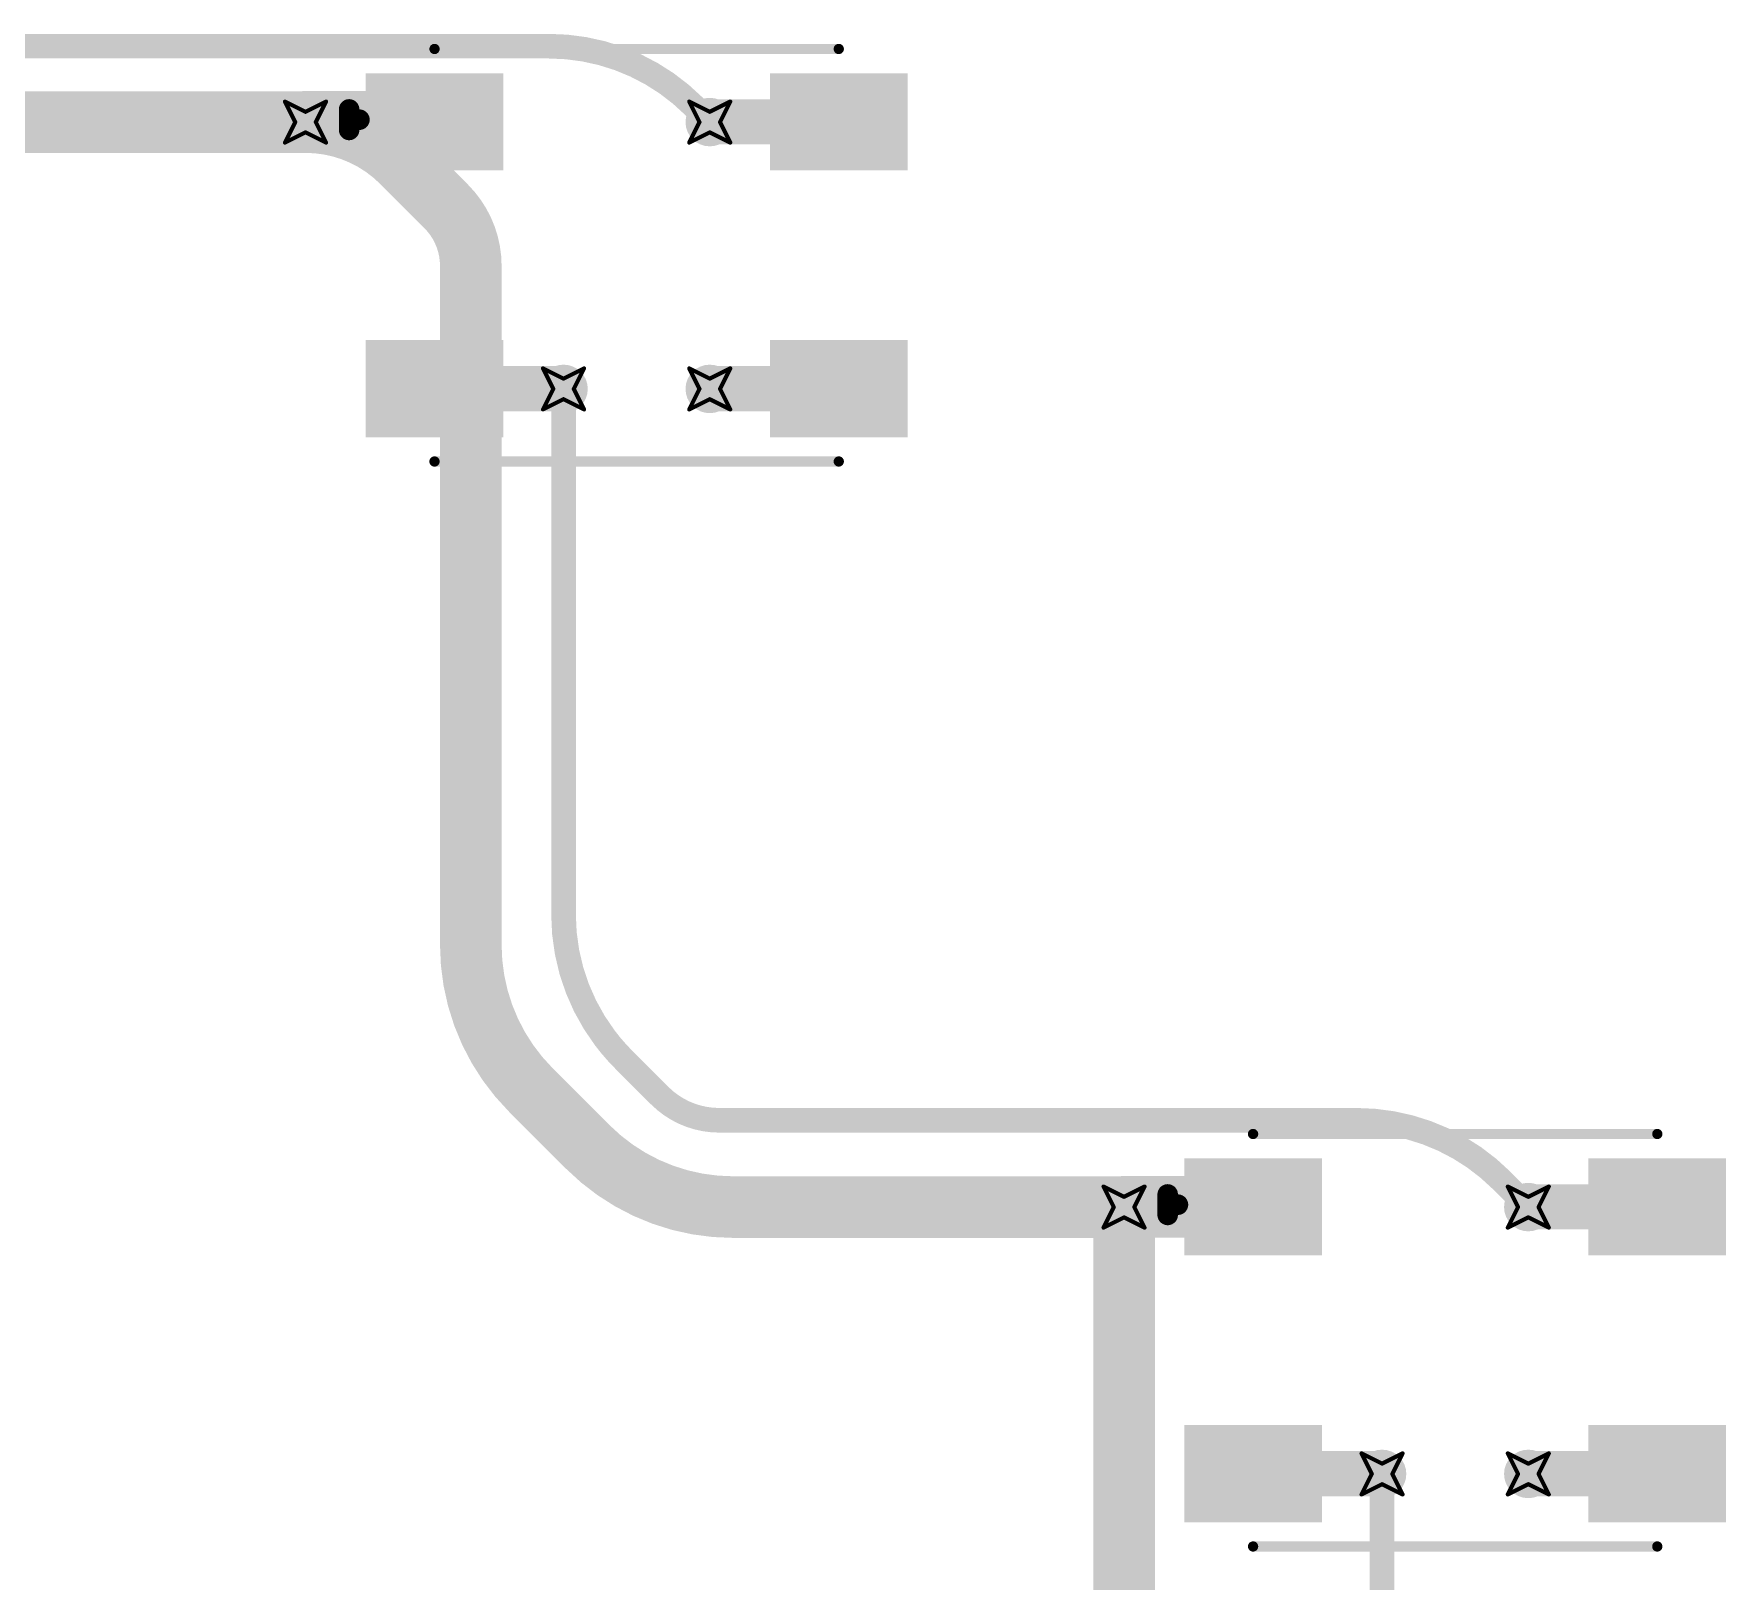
# Model space of a CAD drawing. Header units: inches. Extents: x -11 to 1110, y -7 to 455.
# Drawn here: x 612.3 to 633.23, y 199.05 to 218.19 of the extents above; entities that cross this region are included whole.
import ezdxf

# ---------------------------------------------------------------- set-up
doc = ezdxf.new("R2010")
doc.units = ezdxf.units.IN
for name, color, linetype in [('Bottom Layer', 5, 'Continuous'), ('Drill Drawing', 1, 'Continuous'), ('Top Layer', 1, 'Continuous'), ('Top Overlay', 2, 'Continuous'), ('Top Paste', 8, 'Continuous'), ('Top Solder', 216, 'Continuous'), ('Via Holes', 16, 'Continuous')]:
    doc.layers.add(name, color=color, linetype=linetype)

# ---------------------------------------------------------------- blocks, each defined once
blk = doc.blocks.new('WS2812B_B_W_61')
at = {"layer": 'Top Layer'}
for points in [[(-3.24999985, 2.15000078), (-1.75000031, 2.15000078), (-1.75000031, 1.15000278), (-3.24999985, 1.15000278)], [(3.24999985, 1.15000278), (1.75000031, 1.15000278), (1.75000031, 2.15000078), (3.24999985, 2.15000078)], [(-3.24999985, -1.15000024), (-1.75000031, -1.15000024), (-1.75000031, -2.14999824), (-3.24999985, -2.14999824)], [(1.75000031, -1.15000024), (3.24999985, -1.15000024), (3.24999985, -2.14999824), (1.75000031, -2.14999824)]]:
    blk.add_hatch(color=1, dxfattribs=at).paths.add_polyline_path(points)
at = {"layer": 'Top Paste'}
for points in [[(-3.24999985, 2.15000078), (-1.75000031, 2.15000078), (-1.75000031, 1.15000278), (-3.24999985, 1.15000278)], [(3.24999985, 1.15000278), (1.75000031, 1.15000278), (1.75000031, 2.15000078), (3.24999985, 2.15000078)], [(-3.24999985, -1.15000024), (-1.75000031, -1.15000024), (-1.75000031, -2.14999824), (-3.24999985, -2.14999824)], [(1.75000031, -1.15000024), (3.24999985, -1.15000024), (3.24999985, -2.14999824), (1.75000031, -2.14999824)]]:
    blk.add_hatch(color=8, dxfattribs=at).paths.add_polyline_path(points)
at = {"layer": 'Top Solder'}
for points in [[(-3.35159985, 2.25160078), (-1.64840031, 2.25160078), (-1.64840031, 1.04840278), (-3.35159985, 1.04840278)], [(3.35159985, 1.04840278), (1.64840031, 1.04840278), (1.64840031, 2.25160078), (3.35159985, 2.25160078)], [(-3.35159985, -1.04840024), (-1.64840031, -1.04840024), (-1.64840031, -2.25159824), (-3.35159985, -2.25159824)], [(1.64840031, -1.04840024), (3.35159985, -1.04840024), (3.35159985, -2.25159824), (1.64840031, -2.25159824)]]:
    blk.add_hatch(color=216, dxfattribs=at).paths.add_polyline_path(points)
at = {"layer": 'Top Overlay'}
for points in [[(-2.50000008, 2.55080008, 0.127, 0.127, 0), (2.50000008, 2.55080008, 0.127, 0.127, 0)], [(-3.556, 1.8034, 0.254, 0.254, 0), (-3.429, 1.6764, 0.254, 0.254, 0)], [(-3.556, 1.5494, 0.254, 0.254, 0), (-3.556, 1.8034, 0.254, 0.254, 0)], [(-3.556, 1.5494, 0.254, 0.254, 0), (-3.429, 1.6764, 0.254, 0.254, 0)], [(-2.50000008, -2.55079754, 0.127, 0.127, 0), (2.50000008, -2.55079754, 0.127, 0.127, 0)]]:
    blk.add_lwpolyline(points, format="xyseb", dxfattribs=at)
for points in [[(-2.53175008, 2.55080008, 0.0635, 0.0635, 1), (-2.46825008, 2.55080008, 0.0635, 0.0635, 1)], [(2.46825008, 2.55080008, 0.0635, 0.0635, 1), (2.53175008, 2.55080008, 0.0635, 0.0635, 1)], [(-3.619499999999999, 1.8034, 0.127, 0.127, 1), (-3.4925, 1.8034, 0.127, 0.127, 1)], [(-3.619499999999999, 1.8034, 0.127, 0.127, 1), (-3.4925, 1.8034, 0.127, 0.127, 1)], [(-3.619499999999999, 1.5494, 0.127, 0.127, 1), (-3.4925, 1.5494, 0.127, 0.127, 1)], [(-3.619499999999999, 1.5494, 0.127, 0.127, 1), (-3.4925, 1.5494, 0.127, 0.127, 1)], [(-3.4925, 1.6764, 0.127, 0.127, 1), (-3.3655, 1.6764, 0.127, 0.127, 1)], [(-3.4925, 1.6764, 0.127, 0.127, 1), (-3.3655, 1.6764, 0.127, 0.127, 1)], [(-2.53175008, -2.55079754, 0.0635, 0.0635, 1), (-2.46825008, -2.55079754, 0.0635, 0.0635, 1)], [(2.46825008, -2.55079754, 0.0635, 0.0635, 1), (2.53175008, -2.55079754, 0.0635, 0.0635, 1)]]:
    blk.add_lwpolyline(points, format="xyseb", close=True, dxfattribs=at)
blk = doc.blocks.new('WS2812B_B_W_70')
at = {"layer": 'Top Layer'}
for points in [[(-3.24999985, 2.15000078), (-1.75000031, 2.15000078), (-1.75000031, 1.15000278), (-3.24999985, 1.15000278)], [(3.24999985, 1.15000278), (1.75000031, 1.15000278), (1.75000031, 2.15000078), (3.24999985, 2.15000078)], [(-3.24999985, -1.15000024), (-1.75000031, -1.15000024), (-1.75000031, -2.14999824), (-3.24999985, -2.14999824)], [(1.75000031, -1.15000024), (3.24999985, -1.15000024), (3.24999985, -2.14999824), (1.75000031, -2.14999824)]]:
    blk.add_hatch(color=1, dxfattribs=at).paths.add_polyline_path(points)
at = {"layer": 'Top Paste'}
for points in [[(-3.24999985, 2.15000078), (-1.75000031, 2.15000078), (-1.75000031, 1.15000278), (-3.24999985, 1.15000278)], [(3.24999985, 1.15000278), (1.75000031, 1.15000278), (1.75000031, 2.15000078), (3.24999985, 2.15000078)], [(-3.24999985, -1.15000024), (-1.75000031, -1.15000024), (-1.75000031, -2.14999824), (-3.24999985, -2.14999824)], [(1.75000031, -1.15000024), (3.24999985, -1.15000024), (3.24999985, -2.14999824), (1.75000031, -2.14999824)]]:
    blk.add_hatch(color=8, dxfattribs=at).paths.add_polyline_path(points)
at = {"layer": 'Top Solder'}
for points in [[(-3.35159985, 2.25160078), (-1.64840031, 2.25160078), (-1.64840031, 1.04840278), (-3.35159985, 1.04840278)], [(3.35159985, 1.04840278), (1.64840031, 1.04840278), (1.64840031, 2.25160078), (3.35159985, 2.25160078)], [(-3.35159985, -1.04840024), (-1.64840031, -1.04840024), (-1.64840031, -2.25159824), (-3.35159985, -2.25159824)], [(1.64840031, -1.04840024), (3.35159985, -1.04840024), (3.35159985, -2.25159824), (1.64840031, -2.25159824)]]:
    blk.add_hatch(color=216, dxfattribs=at).paths.add_polyline_path(points)
at = {"layer": 'Top Overlay'}
for points in [[(-2.50000008, 2.55080008, 0.127, 0.127, 0), (2.50000008, 2.55080008, 0.127, 0.127, 0)], [(-3.556, 1.8034, 0.254, 0.254, 0), (-3.429, 1.6764, 0.254, 0.254, 0)], [(-3.556, 1.5494, 0.254, 0.254, 0), (-3.556, 1.8034, 0.254, 0.254, 0)], [(-3.556, 1.5494, 0.254, 0.254, 0), (-3.429, 1.6764, 0.254, 0.254, 0)], [(-2.50000008, -2.55079754, 0.127, 0.127, 0), (2.50000008, -2.55079754, 0.127, 0.127, 0)]]:
    blk.add_lwpolyline(points, format="xyseb", dxfattribs=at)
for points in [[(-2.53175008, 2.55080008, 0.0635, 0.0635, 1), (-2.46825008, 2.55080008, 0.0635, 0.0635, 1)], [(2.46825008, 2.55080008, 0.0635, 0.0635, 1), (2.53175008, 2.55080008, 0.0635, 0.0635, 1)], [(-3.619499999999999, 1.8034, 0.127, 0.127, 1), (-3.4925, 1.8034, 0.127, 0.127, 1)], [(-3.619499999999999, 1.8034, 0.127, 0.127, 1), (-3.4925, 1.8034, 0.127, 0.127, 1)], [(-3.619499999999999, 1.5494, 0.127, 0.127, 1), (-3.4925, 1.5494, 0.127, 0.127, 1)], [(-3.619499999999999, 1.5494, 0.127, 0.127, 1), (-3.4925, 1.5494, 0.127, 0.127, 1)], [(-3.4925, 1.6764, 0.127, 0.127, 1), (-3.3655, 1.6764, 0.127, 0.127, 1)], [(-3.4925, 1.6764, 0.127, 0.127, 1), (-3.3655, 1.6764, 0.127, 0.127, 1)], [(-2.53175008, -2.55079754, 0.0635, 0.0635, 1), (-2.46825008, -2.55079754, 0.0635, 0.0635, 1)], [(2.46825008, -2.55079754, 0.0635, 0.0635, 1), (2.53175008, -2.55079754, 0.0635, 0.0635, 1)]]:
    blk.add_lwpolyline(points, format="xyseb", close=True, dxfattribs=at)

msp = doc.modelspace()

# ---------------------------------------------------------------- hatches: boundary and pattern name
at = {"layer": 'Bottom Layer'}
h = msp.add_hatch(color=5, dxfattribs=at)
edge = h.paths.add_edge_path()
edge.add_arc((615.65819718, 217.09472456), 0.2999994, 0, 360)
h = msp.add_hatch(color=5, dxfattribs=at)
edge = h.paths.add_edge_path()
edge.add_arc((620.6581973399999, 217.09472456), 0.2999994, 0, 360)
h = msp.add_hatch(color=5, dxfattribs=at)
edge = h.paths.add_edge_path()
edge.add_arc((618.84945826, 213.79472354), 0.2999994, 0, 360)
h = msp.add_hatch(color=5, dxfattribs=at)
edge = h.paths.add_edge_path()
edge.add_arc((620.6581973399999, 213.79472354), 0.2999994, 0, 360)
h = msp.add_hatch(color=5, dxfattribs=at)
edge = h.paths.add_edge_path()
edge.add_arc((625.78251272, 203.67595536), 0.2999994, 0, 360)
h = msp.add_hatch(color=5, dxfattribs=at)
edge = h.paths.add_edge_path()
edge.add_arc((630.78251288, 203.67595536), 0.2999994, 0, 360)
h = msp.add_hatch(color=5, dxfattribs=at)
edge = h.paths.add_edge_path()
edge.add_arc((628.9737738, 200.37595434), 0.2999994, 0, 360)
h = msp.add_hatch(color=5, dxfattribs=at)
edge = h.paths.add_edge_path()
edge.add_arc((630.78251288, 200.37595434), 0.2999994, 0, 360)
at = {"layer": 'Top Layer'}
h = msp.add_hatch(color=1, dxfattribs=at)
edge = h.paths.add_edge_path()
edge.add_arc((615.65819718, 217.09472456), 0.2999994, 0, 360)
h = msp.add_hatch(color=1, dxfattribs=at)
edge = h.paths.add_edge_path()
edge.add_arc((620.6581973399999, 217.09472456), 0.2999994, 0, 360)
h = msp.add_hatch(color=1, dxfattribs=at)
edge = h.paths.add_edge_path()
edge.add_arc((618.84945826, 213.79472354), 0.2999994, 0, 360)
h = msp.add_hatch(color=1, dxfattribs=at)
edge = h.paths.add_edge_path()
edge.add_arc((620.6581973399999, 213.79472354), 0.2999994, 0, 360)
h = msp.add_hatch(color=1, dxfattribs=at)
edge = h.paths.add_edge_path()
edge.add_arc((625.78251272, 203.67595536), 0.2999994, 0, 360)
h = msp.add_hatch(color=1, dxfattribs=at)
edge = h.paths.add_edge_path()
edge.add_arc((630.78251288, 203.67595536), 0.2999994, 0, 360)
h = msp.add_hatch(color=1, dxfattribs=at)
edge = h.paths.add_edge_path()
edge.add_arc((628.9737738, 200.37595434), 0.2999994, 0, 360)
h = msp.add_hatch(color=1, dxfattribs=at)
edge = h.paths.add_edge_path()
edge.add_arc((630.78251288, 200.37595434), 0.2999994, 0, 360)
at = {"layer": 'Via Holes'}
h = msp.add_hatch(color=7, dxfattribs=at)
edge = h.paths.add_edge_path()
edge.add_arc((615.65819718, 217.09472456), 0.1499997, 0, 360)
h = msp.add_hatch(color=7, dxfattribs=at)
edge = h.paths.add_edge_path()
edge.add_arc((620.6581973399999, 217.09472456), 0.1499997, 0, 360)
h = msp.add_hatch(color=7, dxfattribs=at)
edge = h.paths.add_edge_path()
edge.add_arc((618.84945826, 213.79472354), 0.1499997, 0, 360)
h = msp.add_hatch(color=7, dxfattribs=at)
edge = h.paths.add_edge_path()
edge.add_arc((620.6581973399999, 213.79472354), 0.1499997, 0, 360)
h = msp.add_hatch(color=7, dxfattribs=at)
edge = h.paths.add_edge_path()
edge.add_arc((625.78251272, 203.67595536), 0.1499997, 0, 360)
h = msp.add_hatch(color=7, dxfattribs=at)
edge = h.paths.add_edge_path()
edge.add_arc((630.78251288, 203.67595536), 0.1499997, 0, 360)
h = msp.add_hatch(color=7, dxfattribs=at)
edge = h.paths.add_edge_path()
edge.add_arc((628.9737738, 200.37595434), 0.1499997, 0, 360)
h = msp.add_hatch(color=7, dxfattribs=at)
edge = h.paths.add_edge_path()
edge.add_arc((630.78251288, 200.37595434), 0.1499997, 0, 360)

# ---------------------------------------------------------------- linework, layer by layer
at = {"layer": 'Bottom Layer'}
for points in [[(608.56656798, 218.0336, 0.3048, 0.3048, 0), (618.66721834, 218.0336, 0.3048, 0.3048, 0)], [(618.66721834, 218.0336, 0.3048, 0.3048, -0.198912367379658), (620.46327012, 217.28965178, 0.3048, 0.3048, 0)], [(608.6699789999999, 217.09472456, 0.7619999999999999, 0.7619999999999999, 0), (615.65819718, 217.09472456, 0.7619999999999999, 0.7619999999999999, 0)], [(615.65819718, 217.09472456, 0.7619999999999999, 0.7619999999999999, -0.198912367379658), (616.8485249999999, 216.601675, 0.7619999999999999, 0.7619999999999999, 0)], [(620.46327012, 217.28965178, 0.3048, 0.3048, 0), (620.6581973399999, 217.09472456, 0.3048, 0.3048, 0)], [(616.8485249999999, 216.601675, 0.7619999999999999, 0.7619999999999999, 0), (617.3978, 216.0524, 0.7619999999999999, 0.7619999999999999, 0)], [(617.3978, 216.0524, 0.7619999999999999, 0.7619999999999999, -0.198912367379658), (617.7026, 215.31654676, 0.7619999999999999, 0.7619999999999999, 0)], [(617.7026, 206.91910356, 0.7619999999999999, 0.7619999999999999, 0), (617.7026, 215.31654676, 0.7619999999999999, 0.7619999999999999, 0)], [(618.84945826, 207.2962453, 0.3048, 0.3048, 0), (618.84945826, 213.79472354, 0.3048, 0.3048, 0)], [(619.3608034399999, 205.76779522, 0.3048, 0.3048, -0.1628400940654015), (618.84945826, 207.2962453, 0.3048, 0.3048, 0)], [(618.44654822, 205.12305178, 0.7619999999999999, 0.7619999999999999, -0.198912367379658), (617.7026, 206.91910356, 0.7619999999999999, 0.7619999999999999, 0)], [(619.59340648, 205.50019352, 0.3048, 0.3048, -0.03494051818283973), (619.3608034399999, 205.76779522, 0.3048, 0.3048, 0)], [(619.59340648, 205.50019352, 0.3048, 0.3048, 0), (620.0394, 205.0542, 0.3048, 0.3048, 0)], [(618.44654822, 205.12305178, 0.7619999999999999, 0.7619999999999999, 0), (619.1496964199999, 204.41990358, 0.7619999999999999, 0.7619999999999999, 0)], [(620.77525324, 204.7494, 0.3048, 0.3048, -0.198912367379658), (620.0394, 205.0542, 0.3048, 0.3048, 0)], [(620.9457482, 203.67595536, 0.7619999999999999, 0.7619999999999999, -0.198912367379658), (619.1496964199999, 204.41990358, 0.7619999999999999, 0.7619999999999999, 0)], [(620.77525324, 204.7494, 0.3048, 0.3048, 0), (628.65696468, 204.7494, 0.3048, 0.3048, 0)], [(628.65696468, 204.7494, 0.3048, 0.3048, -0.198912367379658), (630.45301646, 204.00545178, 0.3048, 0.3048, 0)], [(630.45301646, 204.00545178, 0.3048, 0.3048, 0), (630.78251288, 203.67595536, 0.3048, 0.3048, 0)], [(620.9457482, 203.67595536, 0.7619999999999999, 0.7619999999999999, 0), (625.78251272, 203.67595536, 0.7619999999999999, 0.7619999999999999, 0)], [(625.78251272, 194.14019084, 0.7619999999999999, 0.7619999999999999, 0), (625.78251272, 203.67595536, 0.7619999999999999, 0.7619999999999999, 0)], [(628.9737738, 193.87847178, 0.3048, 0.3048, 0), (628.9737738, 200.37595434, 0.3048, 0.3048, 0)]]:
    msp.add_lwpolyline(points, format="xyseb", dxfattribs=at)
for points in [[(618.59101834, 218.0336, 0.1524, 0.1524, 1), (618.74341834, 218.0336, 0.1524, 0.1524, 1)], [(618.59101834, 218.0336, 0.1524, 0.1524, 1), (618.74341834, 218.0336, 0.1524, 0.1524, 1)], [(615.46769718, 217.09472456, 0.3809999999999999, 0.3809999999999999, 1), (615.8486971799999, 217.09472456, 0.3809999999999999, 0.3809999999999999, 1)], [(615.46769718, 217.09472456, 0.3809999999999999, 0.3809999999999999, 1), (615.8486971799999, 217.09472456, 0.3809999999999999, 0.3809999999999999, 1)], [(620.38707012, 217.28965178, 0.1524, 0.1524, 1), (620.53947012, 217.28965178, 0.1524, 0.1524, 1)], [(620.38707012, 217.28965178, 0.1524, 0.1524, 1), (620.53947012, 217.28965178, 0.1524, 0.1524, 1)], [(620.5819973399999, 217.09472456, 0.1524, 0.1524, 1), (620.73439734, 217.09472456, 0.1524, 0.1524, 1)], [(616.658025, 216.601675, 0.3809999999999999, 0.3809999999999999, 1), (617.0390249999999, 216.601675, 0.3809999999999999, 0.3809999999999999, 1)], [(616.658025, 216.601675, 0.3809999999999999, 0.3809999999999999, 1), (617.0390249999999, 216.601675, 0.3809999999999999, 0.3809999999999999, 1)], [(617.2072999999999, 216.0524, 0.3809999999999999, 0.3809999999999999, 1), (617.5882999999999, 216.0524, 0.3809999999999999, 0.3809999999999999, 1)], [(617.2072999999999, 216.0524, 0.3809999999999999, 0.3809999999999999, 1), (617.5882999999999, 216.0524, 0.3809999999999999, 0.3809999999999999, 1)], [(617.5120999999999, 215.31654676, 0.3809999999999999, 0.3809999999999999, 1), (617.8931, 215.31654676, 0.3809999999999999, 0.3809999999999999, 1)], [(617.5120999999999, 215.31654676, 0.3809999999999999, 0.3809999999999999, 1), (617.8931, 215.31654676, 0.3809999999999999, 0.3809999999999999, 1)], [(618.7732582599999, 213.79472354, 0.1524, 0.1524, 1), (618.92565826, 213.79472354, 0.1524, 0.1524, 1)], [(618.7732582599999, 207.2962453, 0.1524, 0.1524, 1), (618.92565826, 207.2962453, 0.1524, 0.1524, 1)], [(618.7732582599999, 207.2962453, 0.1524, 0.1524, 1), (618.92565826, 207.2962453, 0.1524, 0.1524, 1)], [(617.5120999999999, 206.91910356, 0.3809999999999999, 0.3809999999999999, 1), (617.8931, 206.91910356, 0.3809999999999999, 0.3809999999999999, 1)], [(617.5120999999999, 206.91910356, 0.3809999999999999, 0.3809999999999999, 1), (617.8931, 206.91910356, 0.3809999999999999, 0.3809999999999999, 1)], [(619.28460344, 205.76779522, 0.1524, 0.1524, 1), (619.43700344, 205.76779522, 0.1524, 0.1524, 1)], [(619.28460344, 205.76779522, 0.1524, 0.1524, 1), (619.43700344, 205.76779522, 0.1524, 0.1524, 1)], [(619.51720648, 205.50019352, 0.1524, 0.1524, 1), (619.66960648, 205.50019352, 0.1524, 0.1524, 1)], [(619.51720648, 205.50019352, 0.1524, 0.1524, 1), (619.66960648, 205.50019352, 0.1524, 0.1524, 1)], [(618.25604822, 205.12305178, 0.3809999999999999, 0.3809999999999999, 1), (618.63704822, 205.12305178, 0.3809999999999999, 0.3809999999999999, 1)], [(618.25604822, 205.12305178, 0.3809999999999999, 0.3809999999999999, 1), (618.63704822, 205.12305178, 0.3809999999999999, 0.3809999999999999, 1)], [(619.9632, 205.0542, 0.1524, 0.1524, 1), (620.1156, 205.0542, 0.1524, 0.1524, 1)], [(619.9632, 205.0542, 0.1524, 0.1524, 1), (620.1156, 205.0542, 0.1524, 0.1524, 1)], [(618.95919642, 204.41990358, 0.3809999999999999, 0.3809999999999999, 1), (619.34019642, 204.41990358, 0.3809999999999999, 0.3809999999999999, 1)], [(618.95919642, 204.41990358, 0.3809999999999999, 0.3809999999999999, 1), (619.34019642, 204.41990358, 0.3809999999999999, 0.3809999999999999, 1)], [(620.6990532399999, 204.7494, 0.1524, 0.1524, 1), (620.85145324, 204.7494, 0.1524, 0.1524, 1)], [(620.6990532399999, 204.7494, 0.1524, 0.1524, 1), (620.85145324, 204.7494, 0.1524, 0.1524, 1)], [(628.5807646799999, 204.7494, 0.1524, 0.1524, 1), (628.73316468, 204.7494, 0.1524, 0.1524, 1)], [(628.5807646799999, 204.7494, 0.1524, 0.1524, 1), (628.73316468, 204.7494, 0.1524, 0.1524, 1)], [(630.37681646, 204.00545178, 0.1524, 0.1524, 1), (630.5292164599999, 204.00545178, 0.1524, 0.1524, 1)], [(630.37681646, 204.00545178, 0.1524, 0.1524, 1), (630.5292164599999, 204.00545178, 0.1524, 0.1524, 1)], [(620.7552482, 203.67595536, 0.3809999999999999, 0.3809999999999999, 1), (621.1362482, 203.67595536, 0.3809999999999999, 0.3809999999999999, 1)], [(620.7552482, 203.67595536, 0.3809999999999999, 0.3809999999999999, 1), (621.1362482, 203.67595536, 0.3809999999999999, 0.3809999999999999, 1)], [(625.59201272, 203.67595536, 0.3809999999999999, 0.3809999999999999, 1), (625.9730127199999, 203.67595536, 0.3809999999999999, 0.3809999999999999, 1)], [(625.59201272, 203.67595536, 0.3809999999999999, 0.3809999999999999, 1), (625.9730127199999, 203.67595536, 0.3809999999999999, 0.3809999999999999, 1)], [(630.7063128799999, 203.67595536, 0.1524, 0.1524, 1), (630.85871288, 203.67595536, 0.1524, 0.1524, 1)], [(628.8975738, 200.37595434, 0.1524, 0.1524, 1), (629.0499738, 200.37595434, 0.1524, 0.1524, 1)]]:
    msp.add_lwpolyline(points, format="xyseb", close=True, dxfattribs=at)
at = {"layer": 'Drill Drawing'}
for points in [[(615.40419718, 217.34872456, 0.0508, 0.0508, 0), (615.65819718, 217.22172456, 0.0508, 0.0508, 0)], [(615.40419718, 217.34872456, 0.0508, 0.0508, 0), (615.53119718, 217.09472456, 0.0508, 0.0508, 0)], [(615.65819718, 217.22172456, 0.0508, 0.0508, 0), (615.91219718, 217.34872456, 0.0508, 0.0508, 0)], [(615.78519718, 217.09472456, 0.0508, 0.0508, 0), (615.91219718, 217.34872456, 0.0508, 0.0508, 0)], [(620.40419734, 217.34872456, 0.0508, 0.0508, 0), (620.6581973399999, 217.22172456, 0.0508, 0.0508, 0)], [(620.40419734, 217.34872456, 0.0508, 0.0508, 0), (620.53119734, 217.09472456, 0.0508, 0.0508, 0)], [(620.6581973399999, 217.22172456, 0.0508, 0.0508, 0), (620.91219734, 217.34872456, 0.0508, 0.0508, 0)], [(620.78519734, 217.09472456, 0.0508, 0.0508, 0), (620.91219734, 217.34872456, 0.0508, 0.0508, 0)], [(615.40419718, 216.84072456, 0.0508, 0.0508, 0), (615.53119718, 217.09472456, 0.0508, 0.0508, 0)], [(615.78519718, 217.09472456, 0.0508, 0.0508, 0), (615.91219718, 216.84072456, 0.0508, 0.0508, 0)], [(620.40419734, 216.84072456, 0.0508, 0.0508, 0), (620.53119734, 217.09472456, 0.0508, 0.0508, 0)], [(620.78519734, 217.09472456, 0.0508, 0.0508, 0), (620.91219734, 216.84072456, 0.0508, 0.0508, 0)], [(615.40419718, 216.84072456, 0.0508, 0.0508, 0), (615.65819718, 216.96772456, 0.0508, 0.0508, 0)], [(615.65819718, 216.96772456, 0.0508, 0.0508, 0), (615.91219718, 216.84072456, 0.0508, 0.0508, 0)], [(620.40419734, 216.84072456, 0.0508, 0.0508, 0), (620.6581973399999, 216.96772456, 0.0508, 0.0508, 0)], [(620.6581973399999, 216.96772456, 0.0508, 0.0508, 0), (620.91219734, 216.84072456, 0.0508, 0.0508, 0)], [(618.59545826, 214.04872354, 0.0508, 0.0508, 0), (618.84945826, 213.92172354, 0.0508, 0.0508, 0)], [(618.59545826, 214.04872354, 0.0508, 0.0508, 0), (618.7224582599999, 213.79472354, 0.0508, 0.0508, 0)], [(618.84945826, 213.92172354, 0.0508, 0.0508, 0), (619.10345826, 214.04872354, 0.0508, 0.0508, 0)], [(618.97645826, 213.79472354, 0.0508, 0.0508, 0), (619.10345826, 214.04872354, 0.0508, 0.0508, 0)], [(620.40419734, 214.04872354, 0.0508, 0.0508, 0), (620.6581973399999, 213.92172354, 0.0508, 0.0508, 0)], [(620.40419734, 214.04872354, 0.0508, 0.0508, 0), (620.53119734, 213.79472354, 0.0508, 0.0508, 0)], [(620.6581973399999, 213.92172354, 0.0508, 0.0508, 0), (620.91219734, 214.04872354, 0.0508, 0.0508, 0)], [(620.78519734, 213.79472354, 0.0508, 0.0508, 0), (620.91219734, 214.04872354, 0.0508, 0.0508, 0)], [(618.59545826, 213.54072354, 0.0508, 0.0508, 0), (618.7224582599999, 213.79472354, 0.0508, 0.0508, 0)], [(618.97645826, 213.79472354, 0.0508, 0.0508, 0), (619.10345826, 213.54072354, 0.0508, 0.0508, 0)], [(620.40419734, 213.54072354, 0.0508, 0.0508, 0), (620.53119734, 213.79472354, 0.0508, 0.0508, 0)], [(620.78519734, 213.79472354, 0.0508, 0.0508, 0), (620.91219734, 213.54072354, 0.0508, 0.0508, 0)], [(618.59545826, 213.54072354, 0.0508, 0.0508, 0), (618.84945826, 213.66772354, 0.0508, 0.0508, 0)], [(618.84945826, 213.66772354, 0.0508, 0.0508, 0), (619.10345826, 213.54072354, 0.0508, 0.0508, 0)], [(620.40419734, 213.54072354, 0.0508, 0.0508, 0), (620.6581973399999, 213.66772354, 0.0508, 0.0508, 0)], [(620.6581973399999, 213.66772354, 0.0508, 0.0508, 0), (620.91219734, 213.54072354, 0.0508, 0.0508, 0)], [(625.52851272, 203.92995536, 0.0508, 0.0508, 0), (625.78251272, 203.80295536, 0.0508, 0.0508, 0)], [(625.52851272, 203.92995536, 0.0508, 0.0508, 0), (625.6555127199999, 203.67595536, 0.0508, 0.0508, 0)], [(625.78251272, 203.80295536, 0.0508, 0.0508, 0), (626.0365127199999, 203.92995536, 0.0508, 0.0508, 0)], [(625.90951272, 203.67595536, 0.0508, 0.0508, 0), (626.0365127199999, 203.92995536, 0.0508, 0.0508, 0)], [(630.5285128799999, 203.92995536, 0.0508, 0.0508, 0), (630.78251288, 203.80295536, 0.0508, 0.0508, 0)], [(630.5285128799999, 203.92995536, 0.0508, 0.0508, 0), (630.65551288, 203.67595536, 0.0508, 0.0508, 0)], [(630.78251288, 203.80295536, 0.0508, 0.0508, 0), (631.0365128799999, 203.92995536, 0.0508, 0.0508, 0)], [(630.90951288, 203.67595536, 0.0508, 0.0508, 0), (631.0365128799999, 203.92995536, 0.0508, 0.0508, 0)], [(625.52851272, 203.42195536, 0.0508, 0.0508, 0), (625.6555127199999, 203.67595536, 0.0508, 0.0508, 0)], [(625.90951272, 203.67595536, 0.0508, 0.0508, 0), (626.0365127199999, 203.42195536, 0.0508, 0.0508, 0)], [(630.5285128799999, 203.42195536, 0.0508, 0.0508, 0), (630.65551288, 203.67595536, 0.0508, 0.0508, 0)], [(630.90951288, 203.67595536, 0.0508, 0.0508, 0), (631.0365128799999, 203.42195536, 0.0508, 0.0508, 0)], [(625.52851272, 203.42195536, 0.0508, 0.0508, 0), (625.78251272, 203.54895536, 0.0508, 0.0508, 0)], [(625.78251272, 203.54895536, 0.0508, 0.0508, 0), (626.0365127199999, 203.42195536, 0.0508, 0.0508, 0)], [(630.5285128799999, 203.42195536, 0.0508, 0.0508, 0), (630.78251288, 203.54895536, 0.0508, 0.0508, 0)], [(630.78251288, 203.54895536, 0.0508, 0.0508, 0), (631.0365128799999, 203.42195536, 0.0508, 0.0508, 0)], [(628.7197738, 200.62995434, 0.0508, 0.0508, 0), (628.9737738, 200.50295434, 0.0508, 0.0508, 0)], [(628.7197738, 200.62995434, 0.0508, 0.0508, 0), (628.8467737999999, 200.37595434, 0.0508, 0.0508, 0)], [(628.9737738, 200.50295434, 0.0508, 0.0508, 0), (629.2277737999999, 200.62995434, 0.0508, 0.0508, 0)], [(629.1007738, 200.37595434, 0.0508, 0.0508, 0), (629.2277737999999, 200.62995434, 0.0508, 0.0508, 0)], [(630.5285128799999, 200.62995434, 0.0508, 0.0508, 0), (630.78251288, 200.50295434, 0.0508, 0.0508, 0)], [(630.5285128799999, 200.62995434, 0.0508, 0.0508, 0), (630.65551288, 200.37595434, 0.0508, 0.0508, 0)], [(630.78251288, 200.50295434, 0.0508, 0.0508, 0), (631.0365128799999, 200.62995434, 0.0508, 0.0508, 0)], [(630.90951288, 200.37595434, 0.0508, 0.0508, 0), (631.0365128799999, 200.62995434, 0.0508, 0.0508, 0)], [(628.7197738, 200.12195434, 0.0508, 0.0508, 0), (628.8467737999999, 200.37595434, 0.0508, 0.0508, 0)], [(629.1007738, 200.37595434, 0.0508, 0.0508, 0), (629.2277737999999, 200.12195434, 0.0508, 0.0508, 0)], [(630.5285128799999, 200.12195434, 0.0508, 0.0508, 0), (630.65551288, 200.37595434, 0.0508, 0.0508, 0)], [(630.90951288, 200.37595434, 0.0508, 0.0508, 0), (631.0365128799999, 200.12195434, 0.0508, 0.0508, 0)], [(628.7197738, 200.12195434, 0.0508, 0.0508, 0), (628.9737738, 200.24895434, 0.0508, 0.0508, 0)], [(628.9737738, 200.24895434, 0.0508, 0.0508, 0), (629.2277737999999, 200.12195434, 0.0508, 0.0508, 0)], [(630.5285128799999, 200.12195434, 0.0508, 0.0508, 0), (630.78251288, 200.24895434, 0.0508, 0.0508, 0)], [(630.78251288, 200.24895434, 0.0508, 0.0508, 0), (631.0365128799999, 200.12195434, 0.0508, 0.0508, 0)]]:
    msp.add_lwpolyline(points, format="xyseb", dxfattribs=at)
for points in [[(615.39149718, 217.34872456, 0.0254, 0.0254, 1), (615.41689718, 217.34872456, 0.0254, 0.0254, 1)], [(615.39149718, 217.34872456, 0.0254, 0.0254, 1), (615.41689718, 217.34872456, 0.0254, 0.0254, 1)], [(615.8994971799999, 217.34872456, 0.0254, 0.0254, 1), (615.92489718, 217.34872456, 0.0254, 0.0254, 1)], [(615.8994971799999, 217.34872456, 0.0254, 0.0254, 1), (615.92489718, 217.34872456, 0.0254, 0.0254, 1)], [(620.3914973399999, 217.34872456, 0.0254, 0.0254, 1), (620.41689734, 217.34872456, 0.0254, 0.0254, 1)], [(620.3914973399999, 217.34872456, 0.0254, 0.0254, 1), (620.41689734, 217.34872456, 0.0254, 0.0254, 1)], [(620.89949734, 217.34872456, 0.0254, 0.0254, 1), (620.9248973399999, 217.34872456, 0.0254, 0.0254, 1)], [(620.89949734, 217.34872456, 0.0254, 0.0254, 1), (620.9248973399999, 217.34872456, 0.0254, 0.0254, 1)], [(615.5184971799999, 217.09472456, 0.0254, 0.0254, 1), (615.5438971799999, 217.09472456, 0.0254, 0.0254, 1)], [(615.5184971799999, 217.09472456, 0.0254, 0.0254, 1), (615.5438971799999, 217.09472456, 0.0254, 0.0254, 1)], [(615.64549718, 217.22172456, 0.0254, 0.0254, 1), (615.6708971799999, 217.22172456, 0.0254, 0.0254, 1)], [(615.64549718, 217.22172456, 0.0254, 0.0254, 1), (615.6708971799999, 217.22172456, 0.0254, 0.0254, 1)], [(615.77249718, 217.09472456, 0.0254, 0.0254, 1), (615.79789718, 217.09472456, 0.0254, 0.0254, 1)], [(615.77249718, 217.09472456, 0.0254, 0.0254, 1), (615.79789718, 217.09472456, 0.0254, 0.0254, 1)], [(620.51849734, 217.09472456, 0.0254, 0.0254, 1), (620.54389734, 217.09472456, 0.0254, 0.0254, 1)], [(620.51849734, 217.09472456, 0.0254, 0.0254, 1), (620.54389734, 217.09472456, 0.0254, 0.0254, 1)], [(620.64549734, 217.22172456, 0.0254, 0.0254, 1), (620.67089734, 217.22172456, 0.0254, 0.0254, 1)], [(620.64549734, 217.22172456, 0.0254, 0.0254, 1), (620.67089734, 217.22172456, 0.0254, 0.0254, 1)], [(620.77249734, 217.09472456, 0.0254, 0.0254, 1), (620.79789734, 217.09472456, 0.0254, 0.0254, 1)], [(620.77249734, 217.09472456, 0.0254, 0.0254, 1), (620.79789734, 217.09472456, 0.0254, 0.0254, 1)], [(615.39149718, 216.84072456, 0.0254, 0.0254, 1), (615.41689718, 216.84072456, 0.0254, 0.0254, 1)], [(615.39149718, 216.84072456, 0.0254, 0.0254, 1), (615.41689718, 216.84072456, 0.0254, 0.0254, 1)], [(615.64549718, 216.96772456, 0.0254, 0.0254, 1), (615.6708971799999, 216.96772456, 0.0254, 0.0254, 1)], [(615.64549718, 216.96772456, 0.0254, 0.0254, 1), (615.6708971799999, 216.96772456, 0.0254, 0.0254, 1)], [(615.8994971799999, 216.84072456, 0.0254, 0.0254, 1), (615.92489718, 216.84072456, 0.0254, 0.0254, 1)], [(615.8994971799999, 216.84072456, 0.0254, 0.0254, 1), (615.92489718, 216.84072456, 0.0254, 0.0254, 1)], [(620.3914973399999, 216.84072456, 0.0254, 0.0254, 1), (620.41689734, 216.84072456, 0.0254, 0.0254, 1)], [(620.3914973399999, 216.84072456, 0.0254, 0.0254, 1), (620.41689734, 216.84072456, 0.0254, 0.0254, 1)], [(620.64549734, 216.96772456, 0.0254, 0.0254, 1), (620.67089734, 216.96772456, 0.0254, 0.0254, 1)], [(620.64549734, 216.96772456, 0.0254, 0.0254, 1), (620.67089734, 216.96772456, 0.0254, 0.0254, 1)], [(620.89949734, 216.84072456, 0.0254, 0.0254, 1), (620.9248973399999, 216.84072456, 0.0254, 0.0254, 1)], [(620.89949734, 216.84072456, 0.0254, 0.0254, 1), (620.9248973399999, 216.84072456, 0.0254, 0.0254, 1)], [(618.58275826, 214.04872354, 0.0254, 0.0254, 1), (618.60815826, 214.04872354, 0.0254, 0.0254, 1)], [(618.58275826, 214.04872354, 0.0254, 0.0254, 1), (618.60815826, 214.04872354, 0.0254, 0.0254, 1)], [(618.83675826, 213.92172354, 0.0254, 0.0254, 1), (618.8621582599999, 213.92172354, 0.0254, 0.0254, 1)], [(618.83675826, 213.92172354, 0.0254, 0.0254, 1), (618.8621582599999, 213.92172354, 0.0254, 0.0254, 1)], [(619.0907582599999, 214.04872354, 0.0254, 0.0254, 1), (619.11615826, 214.04872354, 0.0254, 0.0254, 1)], [(619.0907582599999, 214.04872354, 0.0254, 0.0254, 1), (619.11615826, 214.04872354, 0.0254, 0.0254, 1)], [(620.3914973399999, 214.04872354, 0.0254, 0.0254, 1), (620.41689734, 214.04872354, 0.0254, 0.0254, 1)], [(620.3914973399999, 214.04872354, 0.0254, 0.0254, 1), (620.41689734, 214.04872354, 0.0254, 0.0254, 1)], [(620.64549734, 213.92172354, 0.0254, 0.0254, 1), (620.67089734, 213.92172354, 0.0254, 0.0254, 1)], [(620.64549734, 213.92172354, 0.0254, 0.0254, 1), (620.67089734, 213.92172354, 0.0254, 0.0254, 1)], [(620.89949734, 214.04872354, 0.0254, 0.0254, 1), (620.9248973399999, 214.04872354, 0.0254, 0.0254, 1)], [(620.89949734, 214.04872354, 0.0254, 0.0254, 1), (620.9248973399999, 214.04872354, 0.0254, 0.0254, 1)], [(618.7097582600001, 213.79472354, 0.0254, 0.0254, 1), (618.7351582599999, 213.79472354, 0.0254, 0.0254, 1)], [(618.7097582600001, 213.79472354, 0.0254, 0.0254, 1), (618.7351582599999, 213.79472354, 0.0254, 0.0254, 1)], [(618.96375826, 213.79472354, 0.0254, 0.0254, 1), (618.98915826, 213.79472354, 0.0254, 0.0254, 1)], [(618.96375826, 213.79472354, 0.0254, 0.0254, 1), (618.98915826, 213.79472354, 0.0254, 0.0254, 1)], [(620.51849734, 213.79472354, 0.0254, 0.0254, 1), (620.54389734, 213.79472354, 0.0254, 0.0254, 1)], [(620.51849734, 213.79472354, 0.0254, 0.0254, 1), (620.54389734, 213.79472354, 0.0254, 0.0254, 1)], [(620.77249734, 213.79472354, 0.0254, 0.0254, 1), (620.79789734, 213.79472354, 0.0254, 0.0254, 1)], [(620.77249734, 213.79472354, 0.0254, 0.0254, 1), (620.79789734, 213.79472354, 0.0254, 0.0254, 1)], [(618.58275826, 213.54072354, 0.0254, 0.0254, 1), (618.60815826, 213.54072354, 0.0254, 0.0254, 1)], [(618.58275826, 213.54072354, 0.0254, 0.0254, 1), (618.60815826, 213.54072354, 0.0254, 0.0254, 1)], [(618.83675826, 213.66772354, 0.0254, 0.0254, 1), (618.8621582599999, 213.66772354, 0.0254, 0.0254, 1)], [(618.83675826, 213.66772354, 0.0254, 0.0254, 1), (618.8621582599999, 213.66772354, 0.0254, 0.0254, 1)], [(619.0907582599999, 213.54072354, 0.0254, 0.0254, 1), (619.11615826, 213.54072354, 0.0254, 0.0254, 1)], [(619.0907582599999, 213.54072354, 0.0254, 0.0254, 1), (619.11615826, 213.54072354, 0.0254, 0.0254, 1)], [(620.3914973399999, 213.54072354, 0.0254, 0.0254, 1), (620.41689734, 213.54072354, 0.0254, 0.0254, 1)], [(620.3914973399999, 213.54072354, 0.0254, 0.0254, 1), (620.41689734, 213.54072354, 0.0254, 0.0254, 1)], [(620.64549734, 213.66772354, 0.0254, 0.0254, 1), (620.67089734, 213.66772354, 0.0254, 0.0254, 1)], [(620.64549734, 213.66772354, 0.0254, 0.0254, 1), (620.67089734, 213.66772354, 0.0254, 0.0254, 1)], [(620.89949734, 213.54072354, 0.0254, 0.0254, 1), (620.9248973399999, 213.54072354, 0.0254, 0.0254, 1)], [(620.89949734, 213.54072354, 0.0254, 0.0254, 1), (620.9248973399999, 213.54072354, 0.0254, 0.0254, 1)], [(625.51581272, 203.92995536, 0.0254, 0.0254, 1), (625.54121272, 203.92995536, 0.0254, 0.0254, 1)], [(625.51581272, 203.92995536, 0.0254, 0.0254, 1), (625.54121272, 203.92995536, 0.0254, 0.0254, 1)], [(626.02381272, 203.92995536, 0.0254, 0.0254, 1), (626.0492127199999, 203.92995536, 0.0254, 0.0254, 1)], [(626.02381272, 203.92995536, 0.0254, 0.0254, 1), (626.0492127199999, 203.92995536, 0.0254, 0.0254, 1)], [(630.51581288, 203.92995536, 0.0254, 0.0254, 1), (630.54121288, 203.92995536, 0.0254, 0.0254, 1)], [(630.51581288, 203.92995536, 0.0254, 0.0254, 1), (630.54121288, 203.92995536, 0.0254, 0.0254, 1)], [(631.0238128799999, 203.92995536, 0.0254, 0.0254, 1), (631.04921288, 203.92995536, 0.0254, 0.0254, 1)], [(631.0238128799999, 203.92995536, 0.0254, 0.0254, 1), (631.04921288, 203.92995536, 0.0254, 0.0254, 1)], [(625.6428127199999, 203.67595536, 0.0254, 0.0254, 1), (625.66821272, 203.67595536, 0.0254, 0.0254, 1)], [(625.6428127199999, 203.67595536, 0.0254, 0.0254, 1), (625.66821272, 203.67595536, 0.0254, 0.0254, 1)], [(625.7698127199999, 203.80295536, 0.0254, 0.0254, 1), (625.79521272, 203.80295536, 0.0254, 0.0254, 1)], [(625.7698127199999, 203.80295536, 0.0254, 0.0254, 1), (625.79521272, 203.80295536, 0.0254, 0.0254, 1)], [(625.89681272, 203.67595536, 0.0254, 0.0254, 1), (625.92221272, 203.67595536, 0.0254, 0.0254, 1)], [(625.89681272, 203.67595536, 0.0254, 0.0254, 1), (625.92221272, 203.67595536, 0.0254, 0.0254, 1)], [(630.64281288, 203.67595536, 0.0254, 0.0254, 1), (630.6682128799999, 203.67595536, 0.0254, 0.0254, 1)], [(630.64281288, 203.67595536, 0.0254, 0.0254, 1), (630.6682128799999, 203.67595536, 0.0254, 0.0254, 1)], [(630.76981288, 203.80295536, 0.0254, 0.0254, 1), (630.7952128799999, 203.80295536, 0.0254, 0.0254, 1)], [(630.76981288, 203.80295536, 0.0254, 0.0254, 1), (630.7952128799999, 203.80295536, 0.0254, 0.0254, 1)], [(630.89681288, 203.67595536, 0.0254, 0.0254, 1), (630.92221288, 203.67595536, 0.0254, 0.0254, 1)], [(630.89681288, 203.67595536, 0.0254, 0.0254, 1), (630.92221288, 203.67595536, 0.0254, 0.0254, 1)], [(625.7698127199999, 203.54895536, 0.0254, 0.0254, 1), (625.79521272, 203.54895536, 0.0254, 0.0254, 1)], [(625.7698127199999, 203.54895536, 0.0254, 0.0254, 1), (625.79521272, 203.54895536, 0.0254, 0.0254, 1)], [(630.76981288, 203.54895536, 0.0254, 0.0254, 1), (630.7952128799999, 203.54895536, 0.0254, 0.0254, 1)], [(630.76981288, 203.54895536, 0.0254, 0.0254, 1), (630.7952128799999, 203.54895536, 0.0254, 0.0254, 1)], [(625.51581272, 203.42195536, 0.0254, 0.0254, 1), (625.54121272, 203.42195536, 0.0254, 0.0254, 1)], [(625.51581272, 203.42195536, 0.0254, 0.0254, 1), (625.54121272, 203.42195536, 0.0254, 0.0254, 1)], [(626.02381272, 203.42195536, 0.0254, 0.0254, 1), (626.0492127199999, 203.42195536, 0.0254, 0.0254, 1)], [(626.02381272, 203.42195536, 0.0254, 0.0254, 1), (626.0492127199999, 203.42195536, 0.0254, 0.0254, 1)], [(630.51581288, 203.42195536, 0.0254, 0.0254, 1), (630.54121288, 203.42195536, 0.0254, 0.0254, 1)], [(630.51581288, 203.42195536, 0.0254, 0.0254, 1), (630.54121288, 203.42195536, 0.0254, 0.0254, 1)], [(631.0238128799999, 203.42195536, 0.0254, 0.0254, 1), (631.04921288, 203.42195536, 0.0254, 0.0254, 1)], [(631.0238128799999, 203.42195536, 0.0254, 0.0254, 1), (631.04921288, 203.42195536, 0.0254, 0.0254, 1)], [(628.7070738, 200.62995434, 0.0254, 0.0254, 1), (628.7324738, 200.62995434, 0.0254, 0.0254, 1)], [(628.7070738, 200.62995434, 0.0254, 0.0254, 1), (628.7324738, 200.62995434, 0.0254, 0.0254, 1)], [(628.9610737999999, 200.50295434, 0.0254, 0.0254, 1), (628.9864738, 200.50295434, 0.0254, 0.0254, 1)], [(628.9610737999999, 200.50295434, 0.0254, 0.0254, 1), (628.9864738, 200.50295434, 0.0254, 0.0254, 1)], [(629.2150737999999, 200.62995434, 0.0254, 0.0254, 1), (629.2404738, 200.62995434, 0.0254, 0.0254, 1)], [(629.2150737999999, 200.62995434, 0.0254, 0.0254, 1), (629.2404738, 200.62995434, 0.0254, 0.0254, 1)], [(630.51581288, 200.62995434, 0.0254, 0.0254, 1), (630.54121288, 200.62995434, 0.0254, 0.0254, 1)], [(630.51581288, 200.62995434, 0.0254, 0.0254, 1), (630.54121288, 200.62995434, 0.0254, 0.0254, 1)], [(630.76981288, 200.50295434, 0.0254, 0.0254, 1), (630.7952128799999, 200.50295434, 0.0254, 0.0254, 1)], [(630.76981288, 200.50295434, 0.0254, 0.0254, 1), (630.7952128799999, 200.50295434, 0.0254, 0.0254, 1)], [(631.0238128799999, 200.62995434, 0.0254, 0.0254, 1), (631.04921288, 200.62995434, 0.0254, 0.0254, 1)], [(631.0238128799999, 200.62995434, 0.0254, 0.0254, 1), (631.04921288, 200.62995434, 0.0254, 0.0254, 1)], [(628.8340737999999, 200.37595434, 0.0254, 0.0254, 1), (628.8594737999999, 200.37595434, 0.0254, 0.0254, 1)], [(628.8340737999999, 200.37595434, 0.0254, 0.0254, 1), (628.8594737999999, 200.37595434, 0.0254, 0.0254, 1)], [(629.0880738, 200.37595434, 0.0254, 0.0254, 1), (629.1134738, 200.37595434, 0.0254, 0.0254, 1)], [(629.0880738, 200.37595434, 0.0254, 0.0254, 1), (629.1134738, 200.37595434, 0.0254, 0.0254, 1)], [(630.64281288, 200.37595434, 0.0254, 0.0254, 1), (630.6682128799999, 200.37595434, 0.0254, 0.0254, 1)], [(630.64281288, 200.37595434, 0.0254, 0.0254, 1), (630.6682128799999, 200.37595434, 0.0254, 0.0254, 1)], [(630.89681288, 200.37595434, 0.0254, 0.0254, 1), (630.92221288, 200.37595434, 0.0254, 0.0254, 1)], [(630.89681288, 200.37595434, 0.0254, 0.0254, 1), (630.92221288, 200.37595434, 0.0254, 0.0254, 1)], [(628.7070738, 200.12195434, 0.0254, 0.0254, 1), (628.7324738, 200.12195434, 0.0254, 0.0254, 1)], [(628.7070738, 200.12195434, 0.0254, 0.0254, 1), (628.7324738, 200.12195434, 0.0254, 0.0254, 1)], [(628.9610737999999, 200.24895434, 0.0254, 0.0254, 1), (628.9864738, 200.24895434, 0.0254, 0.0254, 1)], [(628.9610737999999, 200.24895434, 0.0254, 0.0254, 1), (628.9864738, 200.24895434, 0.0254, 0.0254, 1)], [(629.2150737999999, 200.12195434, 0.0254, 0.0254, 1), (629.2404738, 200.12195434, 0.0254, 0.0254, 1)], [(629.2150737999999, 200.12195434, 0.0254, 0.0254, 1), (629.2404738, 200.12195434, 0.0254, 0.0254, 1)], [(630.51581288, 200.12195434, 0.0254, 0.0254, 1), (630.54121288, 200.12195434, 0.0254, 0.0254, 1)], [(630.51581288, 200.12195434, 0.0254, 0.0254, 1), (630.54121288, 200.12195434, 0.0254, 0.0254, 1)], [(630.76981288, 200.24895434, 0.0254, 0.0254, 1), (630.7952128799999, 200.24895434, 0.0254, 0.0254, 1)], [(630.76981288, 200.24895434, 0.0254, 0.0254, 1), (630.7952128799999, 200.24895434, 0.0254, 0.0254, 1)], [(631.0238128799999, 200.12195434, 0.0254, 0.0254, 1), (631.04921288, 200.12195434, 0.0254, 0.0254, 1)], [(631.0238128799999, 200.12195434, 0.0254, 0.0254, 1), (631.04921288, 200.12195434, 0.0254, 0.0254, 1)]]:
    msp.add_lwpolyline(points, format="xyseb", close=True, dxfattribs=at)
at = {"layer": 'Top Layer'}
for points in [[(615.65819718, 217.09811546, 0.7619999999999999, 0.7619999999999999, 0), (617.25382772, 217.09811546, 0.7619999999999999, 0.7619999999999999, 0)], [(620.6581973399999, 217.09811546, 0.5588, 0.5588, 0), (622.2538278799999, 217.09811546, 0.5588, 0.5588, 0)], [(617.25382772, 213.79811444, 0.5588, 0.5588, 0), (618.84945826, 213.79811444, 0.5588, 0.5588, 0)], [(620.6581973399999, 213.79811444, 0.5588, 0.5588, 0), (622.2538278799999, 213.79811444, 0.5588, 0.5588, 0)], [(625.78251272, 203.67934626, 0.7619999999999999, 0.7619999999999999, 0), (627.37814326, 203.67934626, 0.7619999999999999, 0.7619999999999999, 0)], [(630.78251288, 203.67934626, 0.5588, 0.5588, 0), (632.37814342, 203.67934626, 0.5588, 0.5588, 0)], [(627.37814326, 200.37934524, 0.5588, 0.5588, 0), (628.9737738, 200.37934524, 0.5588, 0.5588, 0)], [(630.78251288, 200.37934524, 0.5588, 0.5588, 0), (632.37814342, 200.37934524, 0.5588, 0.5588, 0)]]:
    msp.add_lwpolyline(points, format="xyseb", dxfattribs=at)
for points in [[(615.46769718, 217.09811546, 0.3809999999999999, 0.3809999999999999, 1), (615.8486971799999, 217.09811546, 0.3809999999999999, 0.3809999999999999, 1)], [(617.06332772, 217.09811546, 0.3809999999999999, 0.3809999999999999, 1), (617.4443277199999, 217.09811546, 0.3809999999999999, 0.3809999999999999, 1)], [(620.51849734, 217.09811546, 0.2794, 0.2794, 1), (620.79789734, 217.09811546, 0.2794, 0.2794, 1)], [(622.11412788, 217.09811546, 0.2794, 0.2794, 1), (622.39352788, 217.09811546, 0.2794, 0.2794, 1)], [(617.1141277199999, 213.79811444, 0.2794, 0.2794, 1), (617.39352772, 213.79811444, 0.2794, 0.2794, 1)], [(618.7097582600001, 213.79811444, 0.2794, 0.2794, 1), (618.98915826, 213.79811444, 0.2794, 0.2794, 1)], [(620.51849734, 213.79811444, 0.2794, 0.2794, 1), (620.79789734, 213.79811444, 0.2794, 0.2794, 1)], [(622.11412788, 213.79811444, 0.2794, 0.2794, 1), (622.39352788, 213.79811444, 0.2794, 0.2794, 1)], [(625.59201272, 203.67934626, 0.3809999999999999, 0.3809999999999999, 1), (625.9730127199999, 203.67934626, 0.3809999999999999, 0.3809999999999999, 1)], [(627.18764326, 203.67934626, 0.3809999999999999, 0.3809999999999999, 1), (627.56864326, 203.67934626, 0.3809999999999999, 0.3809999999999999, 1)], [(630.64281288, 203.67934626, 0.2794, 0.2794, 1), (630.92221288, 203.67934626, 0.2794, 0.2794, 1)], [(632.23844342, 203.67934626, 0.2794, 0.2794, 1), (632.51784342, 203.67934626, 0.2794, 0.2794, 1)], [(627.2384432599999, 200.37934524, 0.2794, 0.2794, 1), (627.51784326, 200.37934524, 0.2794, 0.2794, 1)], [(628.8340737999999, 200.37934524, 0.2794, 0.2794, 1), (629.1134738, 200.37934524, 0.2794, 0.2794, 1)], [(630.64281288, 200.37934524, 0.2794, 0.2794, 1), (630.92221288, 200.37934524, 0.2794, 0.2794, 1)], [(632.23844342, 200.37934524, 0.2794, 0.2794, 1), (632.51784342, 200.37934524, 0.2794, 0.2794, 1)]]:
    msp.add_lwpolyline(points, format="xyseb", close=True, dxfattribs=at)

# ---------------------------------------------------------------- block references
for name, p in [('WS2812B_B_W_70', (619.7538278, 215.44811368)), ('WS2812B_B_W_61', (629.87814334, 202.02934448))]:
    msp.add_blockref(name, p)

doc.saveas('drawing.dxf')
